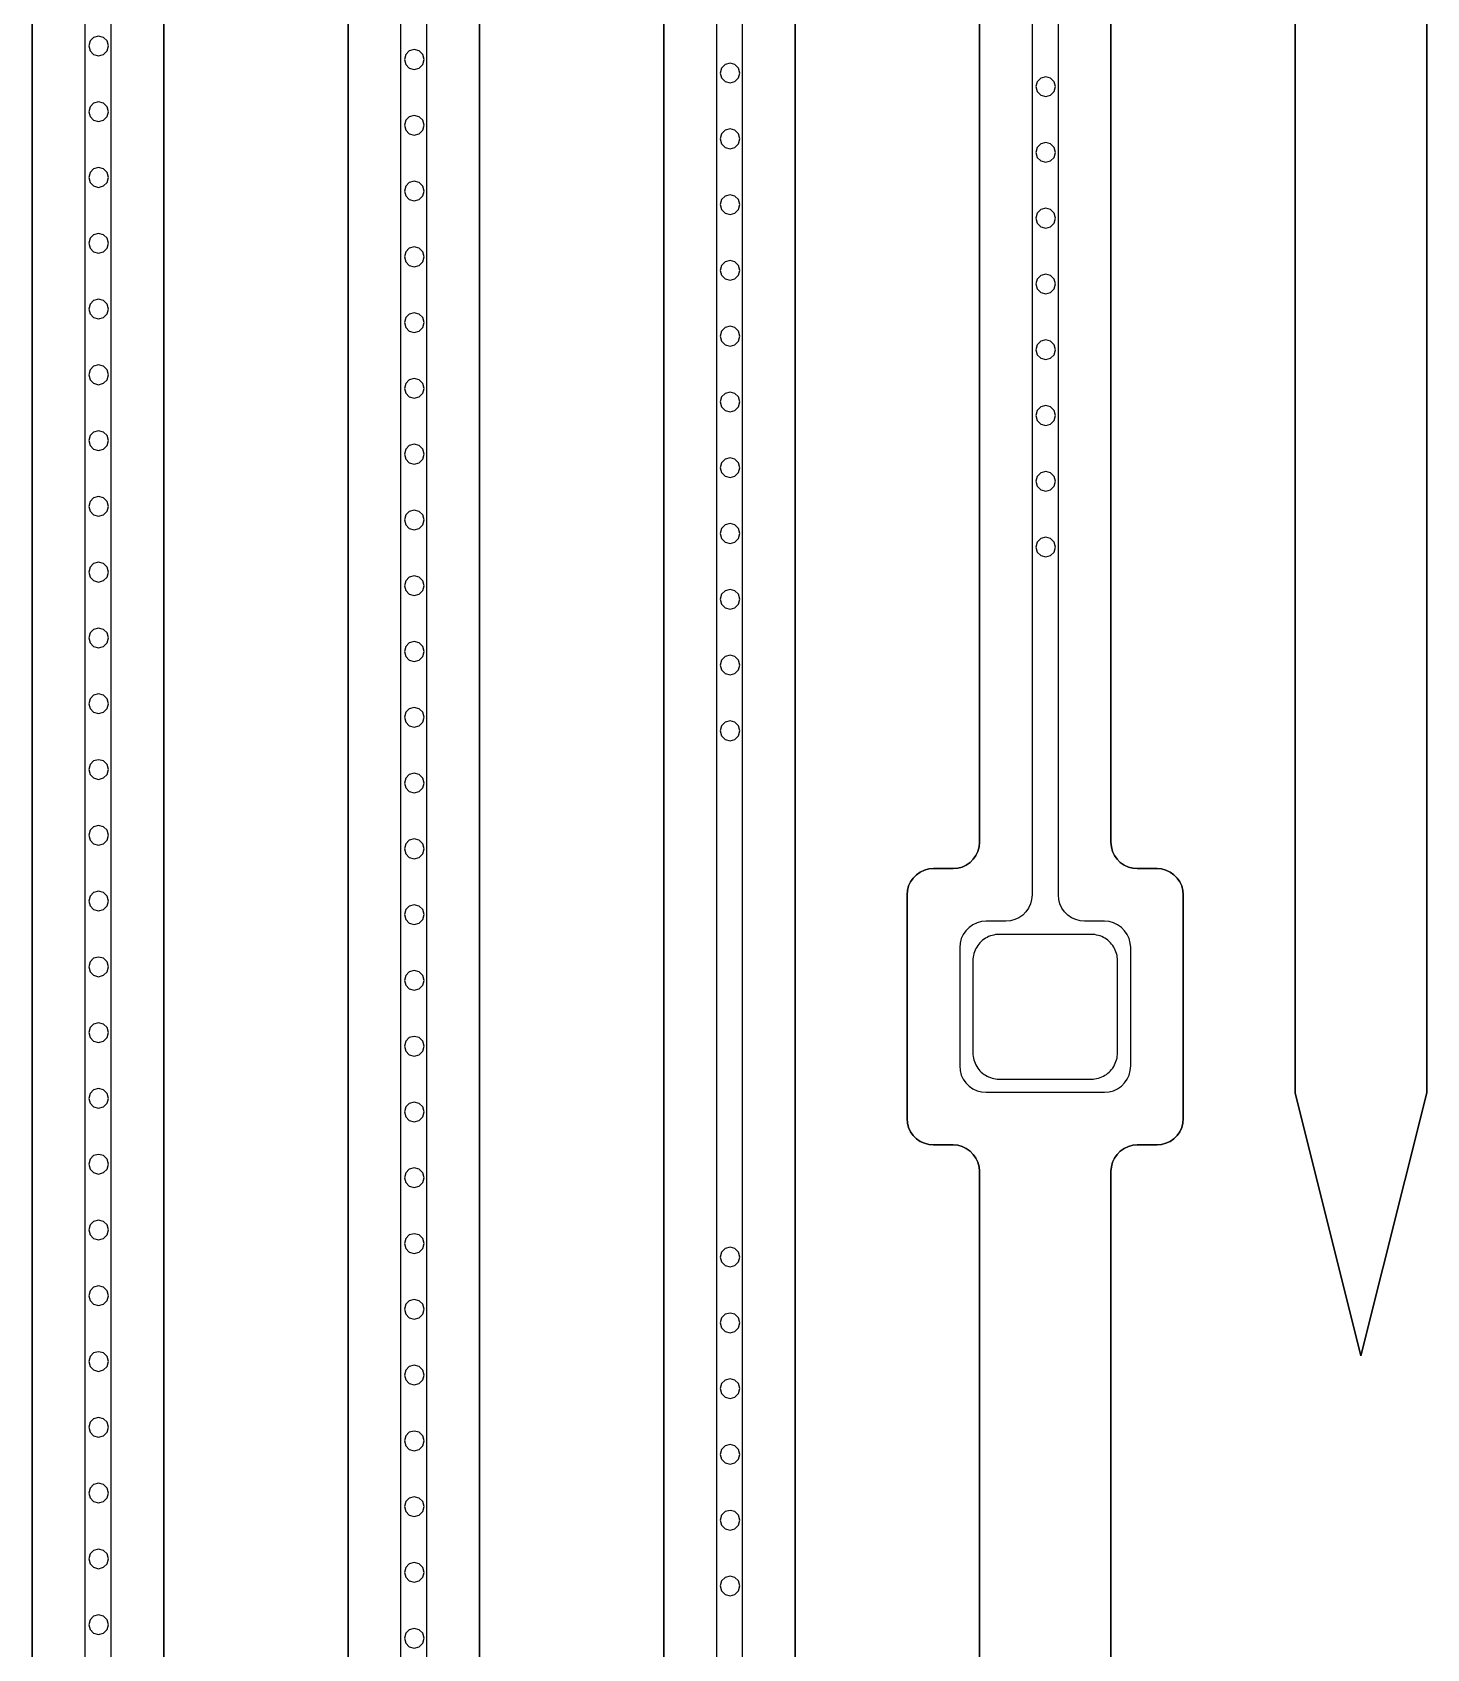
# Model space of a CAD drawing. Header units: metres. Extents: x -1550 to 1550, y -904 to 26100.
# Drawn here: x 132 to 238, y 1983 to 2105.8 of the extents above; entities that cross this region are included whole.
import ezdxf

# ---------------------------------------------------------------- set-up
doc = ezdxf.new("R2010")
doc.units = ezdxf.units.M
for name, color, linetype in [('Electrodes', 2, 'CONTINUOUS'), ('Metal', 4, 'CONTINUOUS'), ('pattern_ionp', 7, 'CONTINUOUS'), ('Polyimide', 3, 'CONTINUOUS'), ('Polyimide_Negative', 5, 'CONTINUOUS')]:
    doc.layers.add(name, color=color, linetype=linetype)

msp = doc.modelspace()

# ---------------------------------------------------------------- linework, layer by layer
at = {"layer": 'Electrodes'}
msp.add_lwpolyline([(212.5, 2026.25), (212.64, 2026.25), (212.77, 2026.26), (212.91, 2026.29), (213.04, 2026.32), (213.17, 2026.36), (213.3, 2026.41), (213.42, 2026.47), (213.54, 2026.54), (213.65, 2026.61), (213.76, 2026.69), (213.87, 2026.78), (213.96, 2026.88), (214.05, 2026.98), (214.13, 2027.09), (214.21, 2027.21), (214.28, 2027.33), (214.33, 2027.45), (214.38, 2027.58), (214.43, 2027.71), (214.46, 2027.84), (214.48, 2027.97), (214.5, 2028.11), (214.5, 2028.25), (214.5, 2035.25), (214.5, 2035.38), (214.48, 2035.52), (214.46, 2035.65), (214.43, 2035.79), (214.38, 2035.92), (214.33, 2036.04), (214.28, 2036.17), (214.21, 2036.29), (214.13, 2036.4), (214.05, 2036.51), (213.96, 2036.61), (213.87, 2036.71), (213.76, 2036.8), (213.65, 2036.88), (213.54, 2036.95), (213.42, 2037.02), (213.3, 2037.08), (213.17, 2037.13), (213.04, 2037.17), (212.91, 2037.2), (212.77, 2037.23), (212.64, 2037.24), (212.5, 2037.25), (205.5, 2037.25), (205.36, 2037.24), (205.23, 2037.23), (205.09, 2037.2), (204.96, 2037.17), (204.83, 2037.13), (204.7, 2037.08), (204.58, 2037.02), (204.46, 2036.95), (204.35, 2036.88), (204.24, 2036.8), (204.13, 2036.71), (204.04, 2036.61), (203.95, 2036.51), (203.87, 2036.4), (203.79, 2036.29), (203.72, 2036.17), (203.67, 2036.04), (203.62, 2035.92), (203.57, 2035.79), (203.54, 2035.65), (203.52, 2035.52), (203.5, 2035.38), (203.5, 2035.25), (203.5, 2028.25), (203.5, 2028.11), (203.52, 2027.97), (203.54, 2027.84), (203.57, 2027.71), (203.62, 2027.58), (203.67, 2027.45), (203.72, 2027.33), (203.79, 2027.21), (203.87, 2027.09), (203.95, 2026.98), (204.04, 2026.88), (204.13, 2026.78), (204.24, 2026.69), (204.35, 2026.61), (204.46, 2026.54), (204.58, 2026.47), (204.7, 2026.41), (204.83, 2026.36), (204.96, 2026.32), (205.09, 2026.29), (205.23, 2026.26), (205.36, 2026.25), (205.5, 2026.25), (212.5, 2026.25)], close=True, dxfattribs=at)
at = {"layer": 'Metal'}
for points in [[(136, 11993.5), (136, 1278.34)], [(138, 1278.34), (138, 11993.5)], [(160, 11993.5), (160, 1532.31)], [(162, 1532.31), (162, 11993.5)], [(184, 11993.5), (184, 1786.28)], [(186, 1786.28), (186, 11993.5)], [(208, 11993.5), (208, 2040.25), (207.97, 2039.9), (207.88, 2039.56), (207.73, 2039.25), (207.53, 2038.96), (207.29, 2038.71), (207, 2038.51), (206.68, 2038.37), (206.35, 2038.28), (206, 2038.25), (204.5, 2038.25), (204.15, 2038.22), (203.82, 2038.13), (203.5, 2037.98), (203.21, 2037.78), (202.97, 2037.53), (202.77, 2037.25), (202.62, 2036.93), (202.53, 2036.59), (202.5, 2036.25), (202.5, 2027.25), (202.53, 2026.9), (202.62, 2026.56), (202.77, 2026.25), (202.97, 2025.96), (203.21, 2025.71), (203.5, 2025.51), (203.82, 2025.37), (204.15, 2025.28), (204.5, 2025.25), (213.5, 2025.25), (213.85, 2025.28), (214.18, 2025.37), (214.5, 2025.51), (214.79, 2025.71), (215.03, 2025.96), (215.23, 2026.25), (215.38, 2026.56), (215.47, 2026.9), (215.5, 2027.25), (215.5, 2036.25), (215.47, 2036.59), (215.38, 2036.93), (215.23, 2037.25), (215.03, 2037.53), (214.79, 2037.78), (214.5, 2037.98), (214.18, 2038.13), (213.85, 2038.22), (213.5, 2038.25), (212, 2038.25), (211.65, 2038.28), (211.32, 2038.37), (211, 2038.51), (210.71, 2038.71), (210.47, 2038.96), (210.27, 2039.25), (210.12, 2039.56), (210.03, 2039.9), (210, 2040.25), (210, 11993.5)]]:
    msp.add_lwpolyline(points, dxfattribs=at)
at = {"layer": 'pattern_ionp'}
for points in [[(137.79, 2104.78), (137.69, 2105.16), (137.41, 2105.43), (137.04, 2105.53), (136.66, 2105.43), (136.39, 2105.16), (136.29, 2104.78), (136.39, 2104.41), (136.66, 2104.14), (137.04, 2104.03), (137.41, 2104.14), (137.69, 2104.41), (137.79, 2104.78)], [(161.79, 2103.75), (161.69, 2104.13), (161.41, 2104.4), (161.04, 2104.5), (160.66, 2104.4), (160.39, 2104.13), (160.29, 2103.75), (160.39, 2103.38), (160.66, 2103.1), (161.04, 2103), (161.41, 2103.1), (161.69, 2103.38), (161.79, 2103.75)], [(185.79, 2102.72), (185.69, 2103.1), (185.41, 2103.37), (185.04, 2103.47), (184.66, 2103.37), (184.39, 2103.1), (184.29, 2102.72), (184.39, 2102.35), (184.66, 2102.07), (185.04, 2101.97), (185.41, 2102.07), (185.69, 2102.35), (185.79, 2102.72)], [(209.79, 2101.69), (209.69, 2102.06), (209.41, 2102.34), (209.04, 2102.44), (208.66, 2102.34), (208.39, 2102.06), (208.29, 2101.69), (208.39, 2101.31), (208.66, 2101.04), (209.04, 2100.94), (209.41, 2101.04), (209.69, 2101.31), (209.79, 2101.69)], [(137.79, 2099.78), (137.69, 2100.16), (137.41, 2100.43), (137.04, 2100.53), (136.66, 2100.43), (136.39, 2100.16), (136.29, 2099.78), (136.39, 2099.41), (136.66, 2099.14), (137.04, 2099.03), (137.41, 2099.14), (137.69, 2099.41), (137.79, 2099.78)], [(161.79, 2098.75), (161.69, 2099.13), (161.41, 2099.4), (161.04, 2099.5), (160.66, 2099.4), (160.39, 2099.13), (160.29, 2098.75), (160.39, 2098.38), (160.66, 2098.1), (161.04, 2098), (161.41, 2098.1), (161.69, 2098.38), (161.79, 2098.75)], [(185.79, 2097.72), (185.69, 2098.1), (185.41, 2098.37), (185.04, 2098.47), (184.66, 2098.37), (184.39, 2098.1), (184.29, 2097.72), (184.39, 2097.35), (184.66, 2097.07), (185.04, 2096.97), (185.41, 2097.07), (185.69, 2097.35), (185.79, 2097.72)], [(209.79, 2096.69), (209.69, 2097.06), (209.41, 2097.34), (209.04, 2097.44), (208.66, 2097.34), (208.39, 2097.06), (208.29, 2096.69), (208.39, 2096.31), (208.66, 2096.04), (209.04, 2095.94), (209.41, 2096.04), (209.69, 2096.31), (209.79, 2096.69)], [(137.79, 2094.78), (137.69, 2095.16), (137.41, 2095.43), (137.04, 2095.53), (136.66, 2095.43), (136.39, 2095.16), (136.29, 2094.78), (136.39, 2094.41), (136.66, 2094.14), (137.04, 2094.03), (137.41, 2094.14), (137.69, 2094.41), (137.79, 2094.78)], [(161.79, 2093.75), (161.69, 2094.13), (161.41, 2094.4), (161.04, 2094.5), (160.66, 2094.4), (160.39, 2094.13), (160.29, 2093.75), (160.39, 2093.38), (160.66, 2093.1), (161.04, 2093), (161.41, 2093.1), (161.69, 2093.38), (161.79, 2093.75)], [(185.79, 2092.72), (185.69, 2093.1), (185.41, 2093.37), (185.04, 2093.47), (184.66, 2093.37), (184.39, 2093.1), (184.29, 2092.72), (184.39, 2092.35), (184.66, 2092.07), (185.04, 2091.97), (185.41, 2092.07), (185.69, 2092.35), (185.79, 2092.72)], [(209.79, 2091.69), (209.69, 2092.06), (209.41, 2092.34), (209.04, 2092.44), (208.66, 2092.34), (208.39, 2092.06), (208.29, 2091.69), (208.39, 2091.31), (208.66, 2091.04), (209.04, 2090.94), (209.41, 2091.04), (209.69, 2091.31), (209.79, 2091.69)], [(137.79, 2089.78), (137.69, 2090.16), (137.41, 2090.43), (137.04, 2090.53), (136.66, 2090.43), (136.39, 2090.16), (136.29, 2089.78), (136.39, 2089.41), (136.66, 2089.14), (137.04, 2089.03), (137.41, 2089.14), (137.69, 2089.41), (137.79, 2089.78)], [(161.79, 2088.75), (161.69, 2089.13), (161.41, 2089.4), (161.04, 2089.5), (160.66, 2089.4), (160.39, 2089.13), (160.29, 2088.75), (160.39, 2088.38), (160.66, 2088.1), (161.04, 2088), (161.41, 2088.1), (161.69, 2088.38), (161.79, 2088.75)], [(185.79, 2087.72), (185.69, 2088.1), (185.41, 2088.37), (185.04, 2088.47), (184.66, 2088.37), (184.39, 2088.1), (184.29, 2087.72), (184.39, 2087.35), (184.66, 2087.07), (185.04, 2086.97), (185.41, 2087.07), (185.69, 2087.35), (185.79, 2087.72)], [(209.79, 2086.69), (209.69, 2087.06), (209.41, 2087.34), (209.04, 2087.44), (208.66, 2087.34), (208.39, 2087.06), (208.29, 2086.69), (208.39, 2086.31), (208.66, 2086.04), (209.04, 2085.94), (209.41, 2086.04), (209.69, 2086.31), (209.79, 2086.69)], [(137.79, 2084.78), (137.69, 2085.16), (137.41, 2085.43), (137.04, 2085.53), (136.66, 2085.43), (136.39, 2085.16), (136.29, 2084.78), (136.39, 2084.41), (136.66, 2084.14), (137.04, 2084.03), (137.41, 2084.14), (137.69, 2084.41), (137.79, 2084.78)], [(161.79, 2083.75), (161.69, 2084.13), (161.41, 2084.4), (161.04, 2084.5), (160.66, 2084.4), (160.39, 2084.13), (160.29, 2083.75), (160.39, 2083.38), (160.66, 2083.1), (161.04, 2083), (161.41, 2083.1), (161.69, 2083.38), (161.79, 2083.75)], [(185.79, 2082.72), (185.69, 2083.1), (185.41, 2083.37), (185.04, 2083.47), (184.66, 2083.37), (184.39, 2083.1), (184.29, 2082.72), (184.39, 2082.35), (184.66, 2082.07), (185.04, 2081.97), (185.41, 2082.07), (185.69, 2082.35), (185.79, 2082.72)], [(209.79, 2081.69), (209.69, 2082.06), (209.41, 2082.34), (209.04, 2082.44), (208.66, 2082.34), (208.39, 2082.06), (208.29, 2081.69), (208.39, 2081.31), (208.66, 2081.04), (209.04, 2080.94), (209.41, 2081.04), (209.69, 2081.31), (209.79, 2081.69)], [(137.79, 2079.78), (137.69, 2080.16), (137.41, 2080.43), (137.04, 2080.53), (136.66, 2080.43), (136.39, 2080.16), (136.29, 2079.78), (136.39, 2079.41), (136.66, 2079.14), (137.04, 2079.03), (137.41, 2079.14), (137.69, 2079.41), (137.79, 2079.78)], [(161.79, 2078.75), (161.69, 2079.13), (161.41, 2079.4), (161.04, 2079.5), (160.66, 2079.4), (160.39, 2079.13), (160.29, 2078.75), (160.39, 2078.38), (160.66, 2078.1), (161.04, 2078), (161.41, 2078.1), (161.69, 2078.38), (161.79, 2078.75)], [(185.79, 2077.72), (185.69, 2078.1), (185.41, 2078.37), (185.04, 2078.47), (184.66, 2078.37), (184.39, 2078.1), (184.29, 2077.72), (184.39, 2077.35), (184.66, 2077.07), (185.04, 2076.97), (185.41, 2077.07), (185.69, 2077.35), (185.79, 2077.72)], [(209.79, 2076.69), (209.69, 2077.06), (209.41, 2077.34), (209.04, 2077.44), (208.66, 2077.34), (208.39, 2077.06), (208.29, 2076.69), (208.39, 2076.31), (208.66, 2076.04), (209.04, 2075.94), (209.41, 2076.04), (209.69, 2076.31), (209.79, 2076.69)], [(137.79, 2074.78), (137.69, 2075.16), (137.41, 2075.43), (137.04, 2075.53), (136.66, 2075.43), (136.39, 2075.16), (136.29, 2074.78), (136.39, 2074.41), (136.66, 2074.14), (137.04, 2074.03), (137.41, 2074.14), (137.69, 2074.41), (137.79, 2074.78)], [(161.79, 2073.75), (161.69, 2074.13), (161.41, 2074.4), (161.04, 2074.5), (160.66, 2074.4), (160.39, 2074.13), (160.29, 2073.75), (160.39, 2073.38), (160.66, 2073.1), (161.04, 2073), (161.41, 2073.1), (161.69, 2073.38), (161.79, 2073.75)], [(185.79, 2072.72), (185.69, 2073.1), (185.41, 2073.37), (185.04, 2073.47), (184.66, 2073.37), (184.39, 2073.1), (184.29, 2072.72), (184.39, 2072.35), (184.66, 2072.07), (185.04, 2071.97), (185.41, 2072.07), (185.69, 2072.35), (185.79, 2072.72)], [(209.79, 2071.69), (209.69, 2072.06), (209.41, 2072.34), (209.04, 2072.44), (208.66, 2072.34), (208.39, 2072.06), (208.29, 2071.69), (208.39, 2071.31), (208.66, 2071.04), (209.04, 2070.94), (209.41, 2071.04), (209.69, 2071.31), (209.79, 2071.69)], [(137.79, 2069.78), (137.69, 2070.16), (137.41, 2070.43), (137.04, 2070.53), (136.66, 2070.43), (136.39, 2070.16), (136.29, 2069.78), (136.39, 2069.41), (136.66, 2069.14), (137.04, 2069.03), (137.41, 2069.14), (137.69, 2069.41), (137.79, 2069.78)], [(161.79, 2068.75), (161.69, 2069.13), (161.41, 2069.4), (161.04, 2069.5), (160.66, 2069.4), (160.39, 2069.13), (160.29, 2068.75), (160.39, 2068.38), (160.66, 2068.1), (161.04, 2068), (161.41, 2068.1), (161.69, 2068.38), (161.79, 2068.75)], [(185.79, 2067.72), (185.69, 2068.1), (185.41, 2068.37), (185.04, 2068.47), (184.66, 2068.37), (184.39, 2068.1), (184.29, 2067.72), (184.39, 2067.35), (184.66, 2067.07), (185.04, 2066.97), (185.41, 2067.07), (185.69, 2067.35), (185.79, 2067.72)], [(209.79, 2066.69), (209.69, 2067.06), (209.41, 2067.34), (209.04, 2067.44), (208.66, 2067.34), (208.39, 2067.06), (208.29, 2066.69), (208.39, 2066.31), (208.66, 2066.04), (209.04, 2065.94), (209.41, 2066.04), (209.69, 2066.31), (209.79, 2066.69)], [(137.79, 2064.78), (137.69, 2065.16), (137.41, 2065.43), (137.04, 2065.53), (136.66, 2065.43), (136.39, 2065.16), (136.29, 2064.78), (136.39, 2064.41), (136.66, 2064.14), (137.04, 2064.03), (137.41, 2064.14), (137.69, 2064.41), (137.79, 2064.78)], [(161.79, 2063.75), (161.69, 2064.13), (161.41, 2064.4), (161.04, 2064.5), (160.66, 2064.4), (160.39, 2064.13), (160.29, 2063.75), (160.39, 2063.38), (160.66, 2063.1), (161.04, 2063), (161.41, 2063.1), (161.69, 2063.38), (161.79, 2063.75)], [(185.79, 2062.72), (185.69, 2063.1), (185.41, 2063.37), (185.04, 2063.47), (184.66, 2063.37), (184.39, 2063.1), (184.29, 2062.72), (184.39, 2062.35), (184.66, 2062.07), (185.04, 2061.97), (185.41, 2062.07), (185.69, 2062.35), (185.79, 2062.72)], [(137.79, 2059.78), (137.69, 2060.16), (137.41, 2060.43), (137.04, 2060.53), (136.66, 2060.43), (136.39, 2060.16), (136.29, 2059.78), (136.39, 2059.41), (136.66, 2059.14), (137.04, 2059.03), (137.41, 2059.14), (137.69, 2059.41), (137.79, 2059.78)], [(161.79, 2058.75), (161.69, 2059.13), (161.41, 2059.4), (161.04, 2059.5), (160.66, 2059.4), (160.39, 2059.13), (160.29, 2058.75), (160.39, 2058.38), (160.66, 2058.1), (161.04, 2058), (161.41, 2058.1), (161.69, 2058.38), (161.79, 2058.75)], [(185.79, 2057.72), (185.69, 2058.1), (185.41, 2058.37), (185.04, 2058.47), (184.66, 2058.37), (184.39, 2058.1), (184.29, 2057.72), (184.39, 2057.35), (184.66, 2057.07), (185.04, 2056.97), (185.41, 2057.07), (185.69, 2057.35), (185.79, 2057.72)], [(137.79, 2054.78), (137.69, 2055.16), (137.41, 2055.43), (137.04, 2055.53), (136.66, 2055.43), (136.39, 2055.16), (136.29, 2054.78), (136.39, 2054.41), (136.66, 2054.14), (137.04, 2054.03), (137.41, 2054.14), (137.69, 2054.41), (137.79, 2054.78)], [(161.79, 2053.75), (161.69, 2054.13), (161.41, 2054.4), (161.04, 2054.5), (160.66, 2054.4), (160.39, 2054.13), (160.29, 2053.75), (160.39, 2053.38), (160.66, 2053.1), (161.04, 2053), (161.41, 2053.1), (161.69, 2053.38), (161.79, 2053.75)], [(185.79, 2052.72), (185.69, 2053.1), (185.41, 2053.37), (185.04, 2053.47), (184.66, 2053.37), (184.39, 2053.1), (184.29, 2052.72), (184.39, 2052.35), (184.66, 2052.07), (185.04, 2051.97), (185.41, 2052.07), (185.69, 2052.35), (185.79, 2052.72)], [(137.79, 2049.78), (137.69, 2050.16), (137.41, 2050.43), (137.04, 2050.53), (136.66, 2050.43), (136.39, 2050.16), (136.29, 2049.78), (136.39, 2049.41), (136.66, 2049.14), (137.04, 2049.03), (137.41, 2049.14), (137.69, 2049.41), (137.79, 2049.78)], [(161.79, 2048.75), (161.69, 2049.13), (161.41, 2049.4), (161.04, 2049.5), (160.66, 2049.4), (160.39, 2049.13), (160.29, 2048.75), (160.39, 2048.38), (160.66, 2048.1), (161.04, 2048), (161.41, 2048.1), (161.69, 2048.38), (161.79, 2048.75)], [(137.79, 2044.78), (137.69, 2045.16), (137.41, 2045.43), (137.04, 2045.53), (136.66, 2045.43), (136.39, 2045.16), (136.29, 2044.78), (136.39, 2044.41), (136.66, 2044.14), (137.04, 2044.03), (137.41, 2044.14), (137.69, 2044.41), (137.79, 2044.78)], [(161.79, 2043.75), (161.69, 2044.13), (161.41, 2044.4), (161.04, 2044.5), (160.66, 2044.4), (160.39, 2044.13), (160.29, 2043.75), (160.39, 2043.38), (160.66, 2043.1), (161.04, 2043), (161.41, 2043.1), (161.69, 2043.38), (161.79, 2043.75)], [(137.79, 2039.78), (137.69, 2040.16), (137.41, 2040.43), (137.04, 2040.53), (136.66, 2040.43), (136.39, 2040.16), (136.29, 2039.78), (136.39, 2039.41), (136.66, 2039.14), (137.04, 2039.03), (137.41, 2039.14), (137.69, 2039.41), (137.79, 2039.78)], [(161.79, 2038.75), (161.69, 2039.13), (161.41, 2039.4), (161.04, 2039.5), (160.66, 2039.4), (160.39, 2039.13), (160.29, 2038.75), (160.39, 2038.38), (160.66, 2038.1), (161.04, 2038), (161.41, 2038.1), (161.69, 2038.38), (161.79, 2038.75)], [(137.79, 2034.78), (137.69, 2035.16), (137.41, 2035.43), (137.04, 2035.53), (136.66, 2035.43), (136.39, 2035.16), (136.29, 2034.78), (136.39, 2034.41), (136.66, 2034.14), (137.04, 2034.03), (137.41, 2034.14), (137.69, 2034.41), (137.79, 2034.78)], [(161.79, 2033.75), (161.69, 2034.13), (161.41, 2034.4), (161.04, 2034.5), (160.66, 2034.4), (160.39, 2034.13), (160.29, 2033.75), (160.39, 2033.38), (160.66, 2033.1), (161.04, 2033), (161.41, 2033.1), (161.69, 2033.38), (161.79, 2033.75)], [(137.79, 2029.78), (137.69, 2030.16), (137.41, 2030.43), (137.04, 2030.53), (136.66, 2030.43), (136.39, 2030.16), (136.29, 2029.78), (136.39, 2029.41), (136.66, 2029.14), (137.04, 2029.03), (137.41, 2029.14), (137.69, 2029.41), (137.79, 2029.78)], [(161.79, 2028.75), (161.69, 2029.13), (161.41, 2029.4), (161.04, 2029.5), (160.66, 2029.4), (160.39, 2029.13), (160.29, 2028.75), (160.39, 2028.38), (160.66, 2028.1), (161.04, 2028), (161.41, 2028.1), (161.69, 2028.38), (161.79, 2028.75)], [(137.79, 2024.78), (137.69, 2025.16), (137.41, 2025.43), (137.04, 2025.53), (136.66, 2025.43), (136.39, 2025.16), (136.29, 2024.78), (136.39, 2024.41), (136.66, 2024.14), (137.04, 2024.03), (137.41, 2024.14), (137.69, 2024.41), (137.79, 2024.78)], [(161.79, 2023.75), (161.69, 2024.13), (161.41, 2024.4), (161.04, 2024.5), (160.66, 2024.4), (160.39, 2024.13), (160.29, 2023.75), (160.39, 2023.38), (160.66, 2023.1), (161.04, 2023), (161.41, 2023.1), (161.69, 2023.38), (161.79, 2023.75)], [(137.79, 2019.78), (137.69, 2020.16), (137.41, 2020.43), (137.04, 2020.53), (136.66, 2020.43), (136.39, 2020.16), (136.29, 2019.78), (136.39, 2019.41), (136.66, 2019.14), (137.04, 2019.03), (137.41, 2019.14), (137.69, 2019.41), (137.79, 2019.78)], [(161.79, 2018.75), (161.69, 2019.13), (161.41, 2019.4), (161.04, 2019.5), (160.66, 2019.4), (160.39, 2019.13), (160.29, 2018.75), (160.39, 2018.38), (160.66, 2018.1), (161.04, 2018), (161.41, 2018.1), (161.69, 2018.38), (161.79, 2018.75)], [(137.79, 2014.78), (137.69, 2015.16), (137.41, 2015.43), (137.04, 2015.53), (136.66, 2015.43), (136.39, 2015.16), (136.29, 2014.78), (136.39, 2014.41), (136.66, 2014.14), (137.04, 2014.03), (137.41, 2014.14), (137.69, 2014.41), (137.79, 2014.78)], [(161.79, 2013.75), (161.69, 2014.13), (161.41, 2014.4), (161.04, 2014.5), (160.66, 2014.4), (160.39, 2014.13), (160.29, 2013.75), (160.39, 2013.38), (160.66, 2013.1), (161.04, 2013), (161.41, 2013.1), (161.69, 2013.38), (161.79, 2013.75)], [(185.79, 2012.72), (185.69, 2013.1), (185.41, 2013.37), (185.04, 2013.47), (184.66, 2013.37), (184.39, 2013.1), (184.29, 2012.72), (184.39, 2012.35), (184.66, 2012.07), (185.04, 2011.97), (185.41, 2012.07), (185.69, 2012.35), (185.79, 2012.72)], [(137.79, 2009.78), (137.69, 2010.16), (137.41, 2010.43), (137.04, 2010.53), (136.66, 2010.43), (136.39, 2010.16), (136.29, 2009.78), (136.39, 2009.41), (136.66, 2009.14), (137.04, 2009.03), (137.41, 2009.14), (137.69, 2009.41), (137.79, 2009.78)], [(161.79, 2008.75), (161.69, 2009.13), (161.41, 2009.4), (161.04, 2009.5), (160.66, 2009.4), (160.39, 2009.13), (160.29, 2008.75), (160.39, 2008.38), (160.66, 2008.1), (161.04, 2008), (161.41, 2008.1), (161.69, 2008.38), (161.79, 2008.75)], [(185.79, 2007.72), (185.69, 2008.1), (185.41, 2008.37), (185.04, 2008.47), (184.66, 2008.37), (184.39, 2008.1), (184.29, 2007.72), (184.39, 2007.35), (184.66, 2007.07), (185.04, 2006.97), (185.41, 2007.07), (185.69, 2007.35), (185.79, 2007.72)], [(137.79, 2004.78), (137.69, 2005.16), (137.41, 2005.43), (137.04, 2005.53), (136.66, 2005.43), (136.39, 2005.16), (136.29, 2004.78), (136.39, 2004.41), (136.66, 2004.14), (137.04, 2004.03), (137.41, 2004.14), (137.69, 2004.41), (137.79, 2004.78)], [(161.79, 2003.75), (161.69, 2004.13), (161.41, 2004.4), (161.04, 2004.5), (160.66, 2004.4), (160.39, 2004.13), (160.29, 2003.75), (160.39, 2003.38), (160.66, 2003.1), (161.04, 2003), (161.41, 2003.1), (161.69, 2003.38), (161.79, 2003.75)], [(185.79, 2002.72), (185.69, 2003.1), (185.41, 2003.37), (185.04, 2003.47), (184.66, 2003.37), (184.39, 2003.1), (184.29, 2002.72), (184.39, 2002.35), (184.66, 2002.07), (185.04, 2001.97), (185.41, 2002.07), (185.69, 2002.35), (185.79, 2002.72)], [(137.79, 1999.78), (137.69, 2000.16), (137.41, 2000.43), (137.04, 2000.53), (136.66, 2000.43), (136.39, 2000.16), (136.29, 1999.78), (136.39, 1999.41), (136.66, 1999.14), (137.04, 1999.03), (137.41, 1999.14), (137.69, 1999.41), (137.79, 1999.78)], [(161.79, 1998.75), (161.69, 1999.13), (161.41, 1999.4), (161.04, 1999.5), (160.66, 1999.4), (160.39, 1999.13), (160.29, 1998.75), (160.39, 1998.38), (160.66, 1998.1), (161.04, 1998), (161.41, 1998.1), (161.69, 1998.38), (161.79, 1998.75)], [(185.79, 1997.72), (185.69, 1998.1), (185.41, 1998.37), (185.04, 1998.47), (184.66, 1998.37), (184.39, 1998.1), (184.29, 1997.72), (184.39, 1997.35), (184.66, 1997.07), (185.04, 1996.97), (185.41, 1997.07), (185.69, 1997.35), (185.79, 1997.72)], [(137.79, 1994.78), (137.69, 1995.16), (137.41, 1995.43), (137.04, 1995.53), (136.66, 1995.43), (136.39, 1995.16), (136.29, 1994.78), (136.39, 1994.41), (136.66, 1994.14), (137.04, 1994.03), (137.41, 1994.14), (137.69, 1994.41), (137.79, 1994.78)], [(161.79, 1993.75), (161.69, 1994.13), (161.41, 1994.4), (161.04, 1994.5), (160.66, 1994.4), (160.39, 1994.13), (160.29, 1993.75), (160.39, 1993.38), (160.66, 1993.1), (161.04, 1993), (161.41, 1993.1), (161.69, 1993.38), (161.79, 1993.75)], [(185.79, 1992.72), (185.69, 1993.1), (185.41, 1993.37), (185.04, 1993.47), (184.66, 1993.37), (184.39, 1993.1), (184.29, 1992.72), (184.39, 1992.35), (184.66, 1992.07), (185.04, 1991.97), (185.41, 1992.07), (185.69, 1992.35), (185.79, 1992.72)], [(137.79, 1989.78), (137.69, 1990.16), (137.41, 1990.43), (137.04, 1990.53), (136.66, 1990.43), (136.39, 1990.16), (136.29, 1989.78), (136.39, 1989.41), (136.66, 1989.14), (137.04, 1989.03), (137.41, 1989.14), (137.69, 1989.41), (137.79, 1989.78)], [(161.79, 1988.75), (161.69, 1989.13), (161.41, 1989.4), (161.04, 1989.5), (160.66, 1989.4), (160.39, 1989.13), (160.29, 1988.75), (160.39, 1988.38), (160.66, 1988.1), (161.04, 1988), (161.41, 1988.1), (161.69, 1988.38), (161.79, 1988.75)], [(185.79, 1987.72), (185.69, 1988.1), (185.41, 1988.37), (185.04, 1988.47), (184.66, 1988.37), (184.39, 1988.1), (184.29, 1987.72), (184.39, 1987.35), (184.66, 1987.07), (185.04, 1986.97), (185.41, 1987.07), (185.69, 1987.35), (185.79, 1987.72)], [(137.79, 1984.78), (137.69, 1985.16), (137.41, 1985.43), (137.04, 1985.53), (136.66, 1985.43), (136.39, 1985.16), (136.29, 1984.78), (136.39, 1984.41), (136.66, 1984.14), (137.04, 1984.03), (137.41, 1984.14), (137.69, 1984.41), (137.79, 1984.78)], [(161.79, 1983.75), (161.69, 1984.13), (161.41, 1984.4), (161.04, 1984.5), (160.66, 1984.4), (160.39, 1984.13), (160.29, 1983.75), (160.39, 1983.38), (160.66, 1983.1), (161.04, 1983), (161.41, 1983.1), (161.69, 1983.38), (161.79, 1983.75)]]:
    msp.add_lwpolyline(points, close=True, dxfattribs=at)
at = {"layer": 'Polyimide'}
for points in [[(132, 1282.34), (132, 11978.5)], [(142, 11978.5), (142, 1282.34)], [(156, 1536.31), (156, 11978.5)], [(166, 11978.5), (166, 1536.31)], [(180, 1790.28), (180, 11978.5)], [(190, 11978.5), (190, 1790.28)], [(204, 1771.25), (204, 2019.25), (203.97, 2019.59), (203.88, 2019.93), (203.73, 2020.25), (203.53, 2020.53), (203.29, 2020.78), (203, 2020.98), (202.68, 2021.13), (202.35, 2021.22), (202, 2021.25), (200.5, 2021.25), (200.15, 2021.28), (199.82, 2021.37), (199.5, 2021.51), (199.21, 2021.71), (198.97, 2021.96), (198.77, 2022.25), (198.62, 2022.56), (198.53, 2022.9), (198.5, 2023.25), (198.5, 2040.25), (198.53, 2040.59), (198.62, 2040.93), (198.77, 2041.25), (198.97, 2041.53), (199.21, 2041.78), (199.5, 2041.98), (199.82, 2042.13), (200.15, 2042.22), (200.5, 2042.25), (202, 2042.25), (202.35, 2042.28), (202.68, 2042.37), (203, 2042.51), (203.29, 2042.71), (203.53, 2042.96), (203.73, 2043.25), (203.88, 2043.56), (203.97, 2043.9), (204, 2044.25), (204, 11978.5)], [(214, 11978.5), (214, 2044.25), (214.03, 2043.9), (214.12, 2043.56), (214.27, 2043.25), (214.47, 2042.96), (214.71, 2042.71), (215, 2042.51), (215.32, 2042.37), (215.65, 2042.28), (216, 2042.25), (217.5, 2042.25), (217.85, 2042.22), (218.18, 2042.13), (218.5, 2041.98), (218.79, 2041.78), (219.03, 2041.53), (219.23, 2041.25), (219.38, 2040.93), (219.47, 2040.59), (219.5, 2040.25), (219.5, 2023.25), (219.47, 2022.9), (219.38, 2022.56), (219.23, 2022.25), (219.03, 2021.96), (218.79, 2021.71), (218.5, 2021.51), (218.18, 2021.37), (217.85, 2021.28), (217.5, 2021.25), (216, 2021.25), (215.65, 2021.22), (215.32, 2021.13), (215, 2020.98), (214.71, 2020.78), (214.47, 2020.53), (214.27, 2020.25), (214.12, 2019.93), (214.03, 2019.59), (214, 2019.25), (214, 1771.25)], [(238, 2273.21), (238, 2025.21), (233, 2005.21), (228, 2025.21), (228, 2273.21)]]:
    msp.add_lwpolyline(points, dxfattribs=at)
at = {"layer": 'Polyimide_Negative'}
for points in [[(132, 11978.5), (132, 1282.34)], [(142, 1282.34), (142, 11978.5)], [(156, 11978.5), (156, 1536.31)], [(166, 1536.31), (166, 11978.5)], [(180, 11978.5), (180, 1790.28)], [(190, 1790.28), (190, 11978.5)], [(204, 11978.5), (204, 2044.25), (203.97, 2043.9), (203.88, 2043.56), (203.73, 2043.25), (203.53, 2042.96), (203.29, 2042.71), (203, 2042.51), (202.68, 2042.37), (202.35, 2042.28), (202, 2042.25), (200.5, 2042.25), (200.15, 2042.22), (199.82, 2042.13), (199.5, 2041.98), (199.21, 2041.78), (198.97, 2041.53), (198.77, 2041.25), (198.62, 2040.93), (198.53, 2040.59), (198.5, 2040.25), (198.5, 2023.25), (198.53, 2022.9), (198.62, 2022.56), (198.77, 2022.25), (198.97, 2021.96), (199.21, 2021.71), (199.5, 2021.51), (199.82, 2021.37), (200.15, 2021.28), (200.5, 2021.25), (202, 2021.25), (202.35, 2021.22), (202.68, 2021.13), (203, 2020.98), (203.29, 2020.78), (203.53, 2020.53), (203.73, 2020.25), (203.88, 2019.93), (203.97, 2019.59), (204, 2019.25), (204, 1771.25)], [(214, 1771.25), (214, 2019.25), (214.03, 2019.59), (214.12, 2019.93), (214.27, 2020.25), (214.47, 2020.53), (214.71, 2020.78), (215, 2020.98), (215.32, 2021.13), (215.65, 2021.22), (216, 2021.25), (217.5, 2021.25), (217.85, 2021.28), (218.18, 2021.37), (218.5, 2021.51), (218.79, 2021.71), (219.03, 2021.96), (219.23, 2022.25), (219.38, 2022.56), (219.47, 2022.9), (219.5, 2023.25), (219.5, 2040.25), (219.47, 2040.59), (219.38, 2040.93), (219.23, 2041.25), (219.03, 2041.53), (218.79, 2041.78), (218.5, 2041.98), (218.18, 2042.13), (217.85, 2042.22), (217.5, 2042.25), (216, 2042.25), (215.65, 2042.28), (215.32, 2042.37), (215, 2042.51), (214.71, 2042.71), (214.47, 2042.96), (214.27, 2043.25), (214.12, 2043.56), (214.03, 2043.9), (214, 2044.25), (214, 11978.5)], [(228, 2273.21), (228, 2025.21), (233, 2005.21), (238, 2025.21), (238, 2273.21)]]:
    msp.add_lwpolyline(points, dxfattribs=at)

doc.saveas('drawing.dxf')
